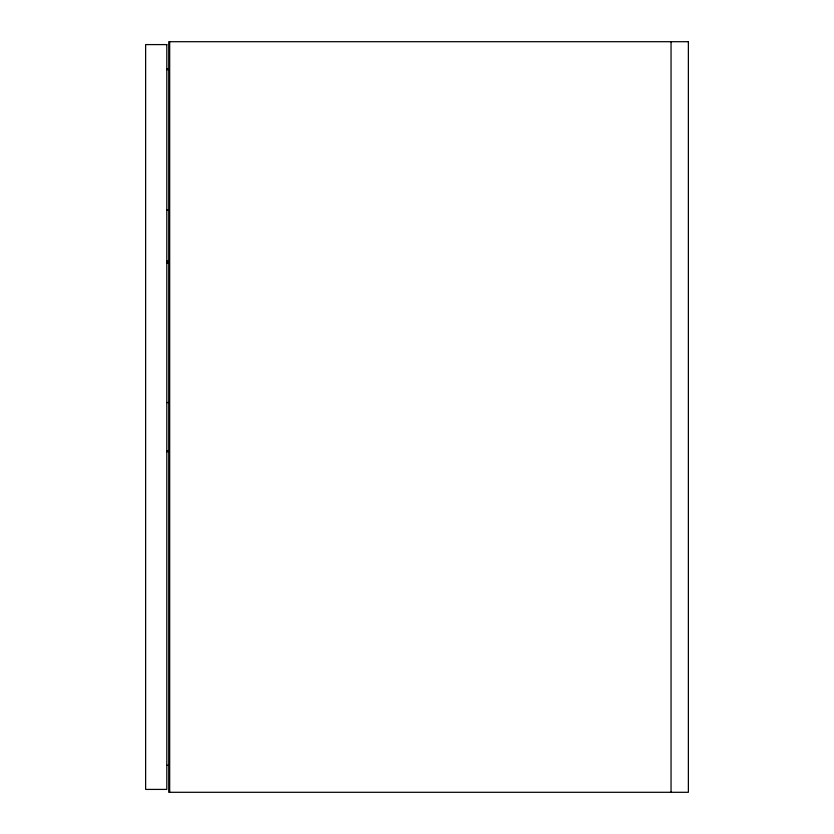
<?xml version="1.0" encoding="UTF-8"?>
<svg xmlns="http://www.w3.org/2000/svg" width="834" height="834" viewBox="0 0 834 834"><rect width="100%" height="100%" fill="white"/><g stroke="black" fill="none" stroke-linecap="round" stroke-linejoin="round"><path stroke-width="1.25" d="M166.8 68.649L169.396 68.649M166.8 69.608L169.396 69.608M166.8 210.105L169.396 210.105M166.8 261.105L169.396 261.105M166.8 263.033L169.396 263.033M166.8 402.561L169.396 402.561M166.8 450.683L169.396 450.683M166.8 451.642L169.396 451.642M166.8 765.351L169.396 765.351M671.047 41.7L671.047 792.3M169.688 41.7L169.688 792.3M688.373 41.7L168.729 41.7L168.729 792.3L688.373 792.3L688.373 41.7M166.8 44.588L145.627 44.588L145.627 789.412L166.8 789.412L166.8 44.588"/></g></svg>
